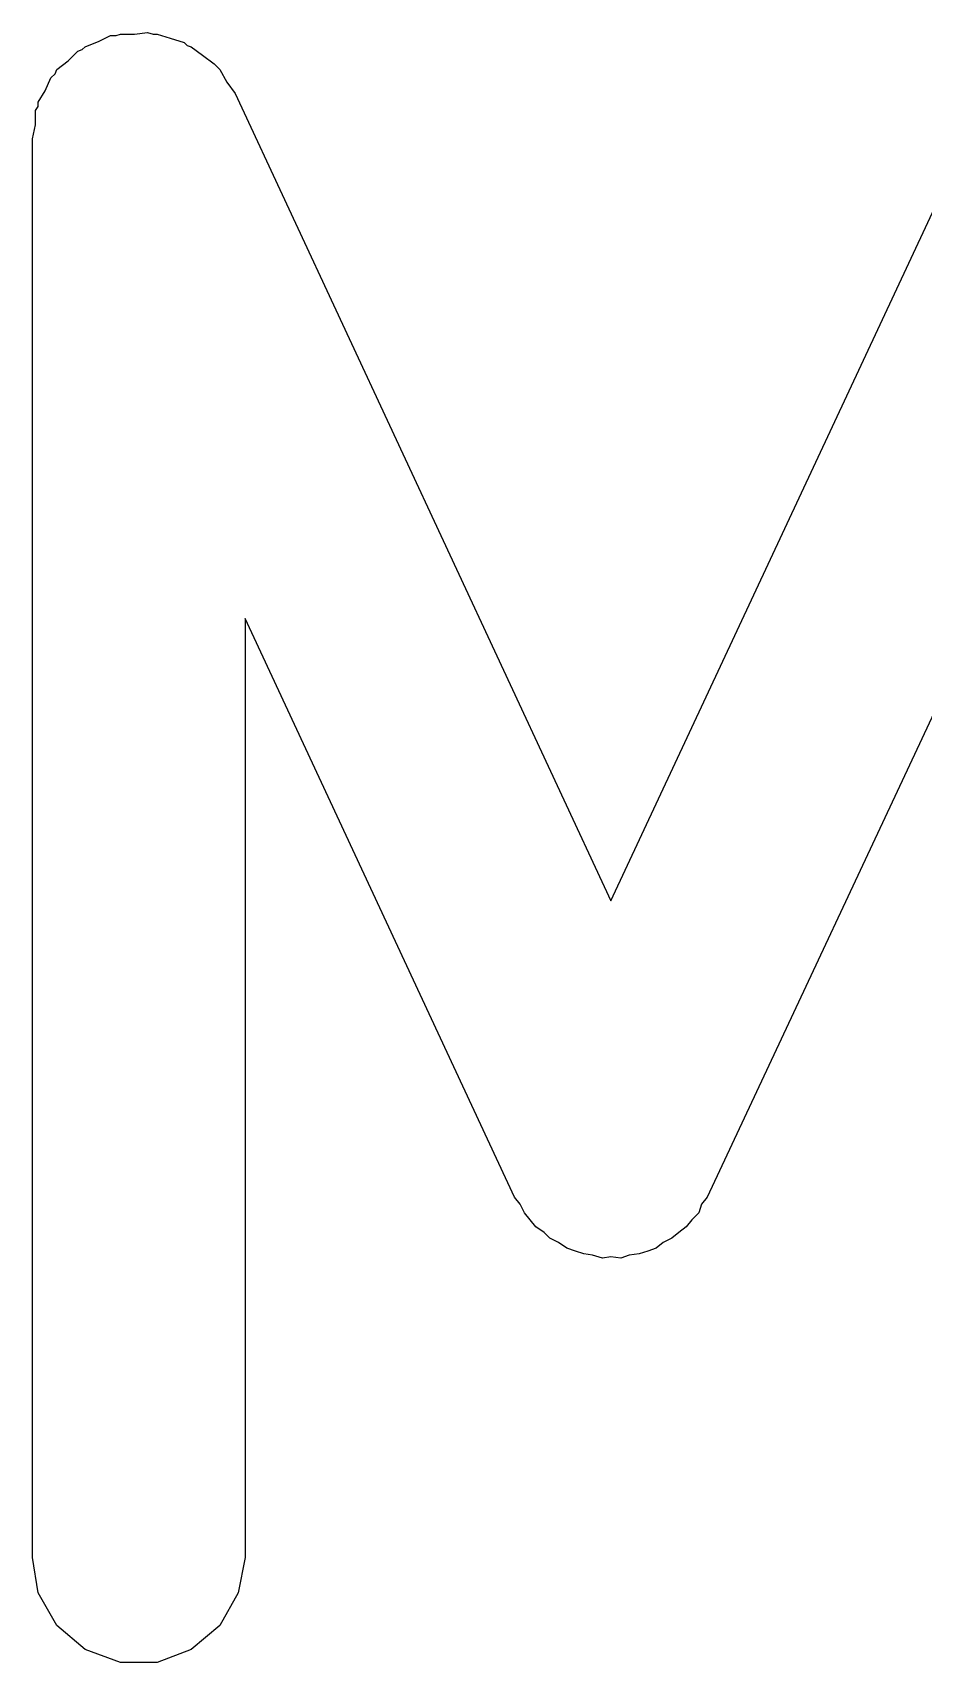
# Model space of a CAD drawing. Extents: x 83.4 to 168.1, y -157.3 to -85.4.
# Drawn here: x 111.856 to 112.484, y -152.054 to -150.905 of the extents above; entities that cross this region are included whole.
import ezdxf

# ---------------------------------------------------------------- set-up
doc = ezdxf.new("R2010")
doc.units = 0
doc.header["$MEASUREMENT"] = 0
doc.layers.add('BLACK', color=7, linetype='CONTINUOUS')

msp = doc.modelspace()

# ---------------------------------------------------------------- linework, layer by layer
at = {"layer": 'Black'}
for p, q in [((111.903, -150.911), (111.911, -150.907)), ((111.911, -150.907), (111.915, -150.907)), ((111.915, -150.907), (111.918, -150.906)), ((111.918, -150.906), (111.928, -150.906)), ((111.928, -150.906), (111.937, -150.905)), ((111.937, -150.905), (111.941, -150.906)), ((111.941, -150.906), (111.944, -150.906)), ((111.944, -150.906), (111.953, -150.909)), ((111.953, -150.909), (111.963, -150.912)), ((111.881, -150.925), (111.888, -150.918)), ((111.888, -150.918), (111.891, -150.917)), ((111.891, -150.917), (111.893, -150.915)), ((111.893, -150.915), (111.903, -150.911)), ((111.963, -150.912), (111.965, -150.914)), ((111.965, -150.914), (111.968, -150.915)), ((111.968, -150.915), (111.976, -150.921)), ((111.976, -150.921), (111.984, -150.927)), ((111.872, -150.934), (111.873, -150.931)), ((111.873, -150.931), (111.881, -150.925)), ((111.984, -150.927), (111.986, -150.929)), ((111.986, -150.929), (111.988, -150.931)), ((111.988, -150.931), (111.993, -150.94)), ((111.865, -150.946), (111.869, -150.937)), ((111.869, -150.937), (111.872, -150.934)), ((111.993, -150.94), (111.999, -150.948)), ((111.86, -150.954), (111.865, -150.946)), ((111.86, -150.957), (111.86, -150.954)), ((111.999, -150.948), (112.264, -151.517)), ((112.264, -151.517), (112.53, -150.948)), ((111.858, -150.96), (111.86, -150.957)), ((111.858, -150.97), (111.858, -150.96)), ((111.856, -150.98), (111.858, -150.97)), ((111.856, -151.98), (111.856, -150.98)), ((112.196, -151.726), (112.006, -151.318)), ((112.006, -151.318), (112.006, -151.98)), ((112.523, -151.318), (112.332, -151.726)), ((112.2, -151.731), (112.196, -151.726)), ((112.203, -151.737), (112.2, -151.731)), ((112.328, -151.731), (112.326, -151.737)), ((112.332, -151.726), (112.328, -151.731)), ((112.207, -151.742), (112.203, -151.737)), ((112.211, -151.747), (112.207, -151.742)), ((112.217, -151.751), (112.211, -151.747)), ((112.317, -151.747), (112.312, -151.751)), ((112.321, -151.742), (112.317, -151.747)), ((112.326, -151.737), (112.321, -151.742)), ((112.221, -151.755), (112.217, -151.751)), ((112.227, -151.758), (112.221, -151.755)), ((112.233, -151.762), (112.227, -151.758)), ((112.301, -151.758), (112.296, -151.762)), ((112.307, -151.755), (112.301, -151.758)), ((112.312, -151.751), (112.307, -151.755)), ((112.239, -151.764), (112.233, -151.762)), ((112.245, -151.766), (112.239, -151.764)), ((112.251, -151.767), (112.245, -151.766)), ((112.258, -151.769), (112.251, -151.767)), ((112.264, -151.768), (112.258, -151.769)), ((112.271, -151.769), (112.264, -151.768)), ((112.277, -151.767), (112.271, -151.769)), ((112.284, -151.766), (112.277, -151.767)), ((112.29, -151.764), (112.284, -151.766)), ((112.296, -151.762), (112.29, -151.764)), ((111.86, -152.005), (111.856, -151.98)), ((112.006, -151.98), (112.001, -152.005)), ((111.873, -152.028), (111.86, -152.005)), ((112.001, -152.005), (111.988, -152.028)), ((111.893, -152.045), (111.873, -152.028)), ((111.988, -152.028), (111.968, -152.045)), ((111.918, -152.054), (111.893, -152.045)), ((111.968, -152.045), (111.944, -152.054)), ((111.944, -152.054), (111.918, -152.054))]:
    msp.add_line(p, q, dxfattribs=at)

doc.saveas('drawing.dxf')
